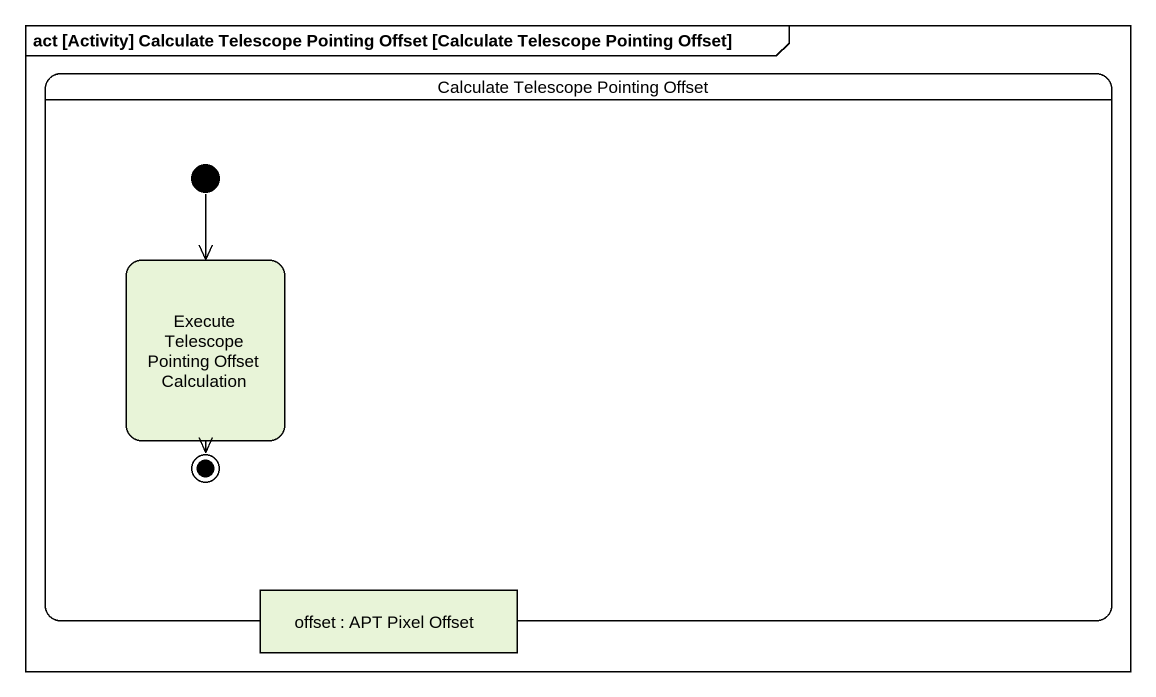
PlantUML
@startuml
mainframe act [Activity] Calculate Telescope Pointing Offset [Calculate Telescope Pointing Offset]
hide empty description
state "Calculate Telescope Pointing Offset" as Calculate_Telescope {
  state "Execute Telescope Pointing Offset Calculation" as Execute_Telescope_Pointing
  state "offset : APT Pixel Offset" as offset <<object>>
  [*] --> Execute_Telescope_Pointing
  Execute_Telescope_Pointing --> [*]
}
@enduml
